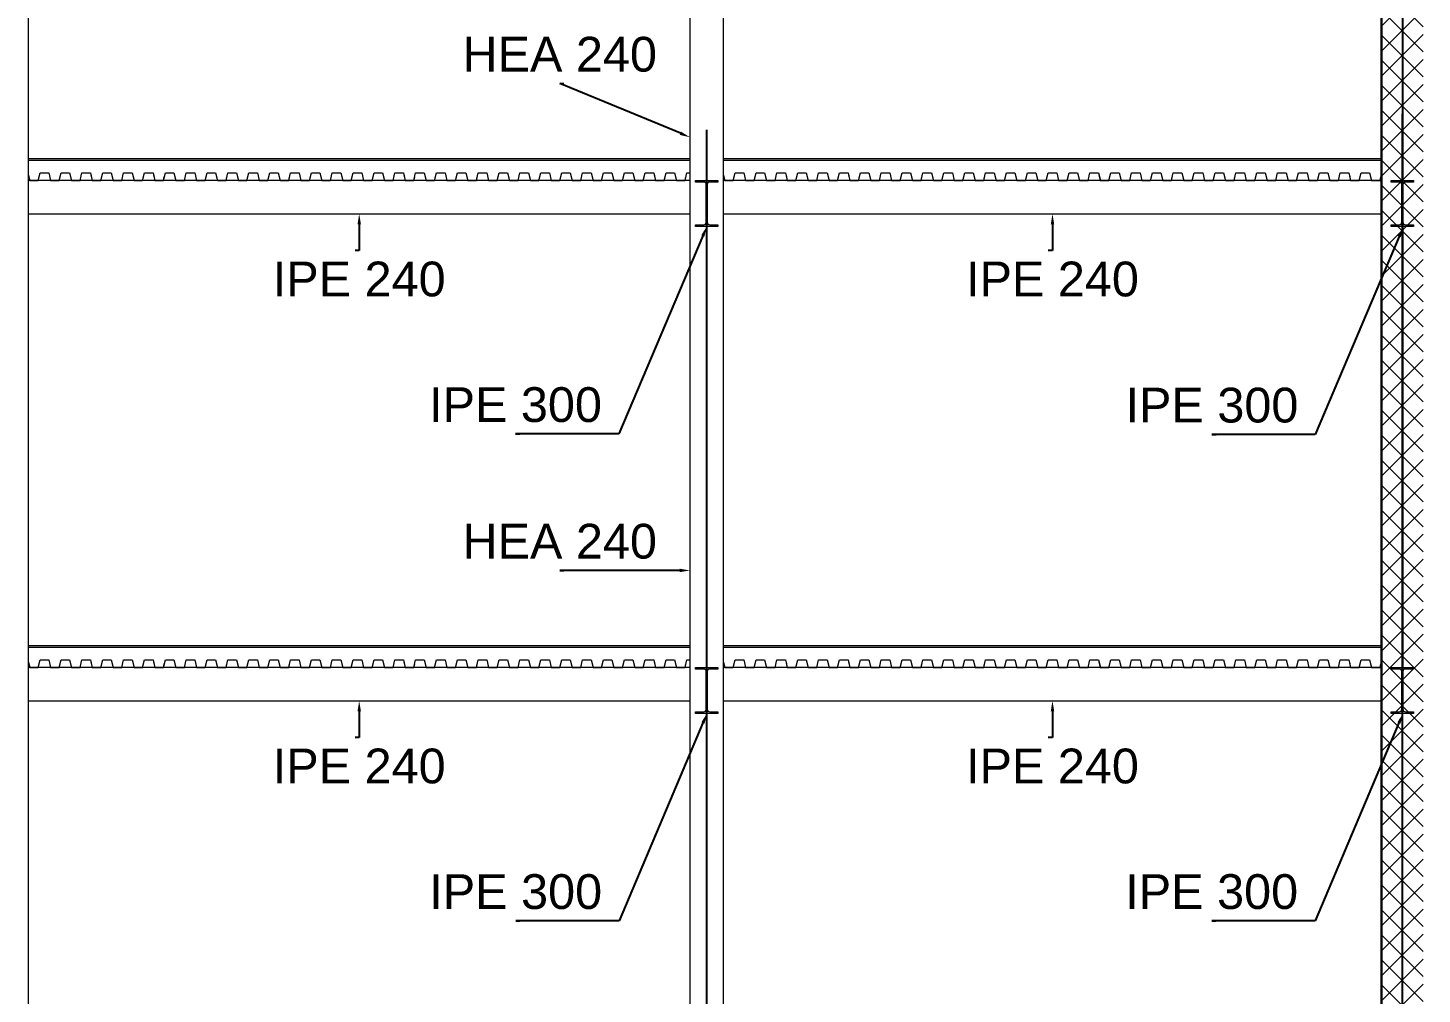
# Model space of a CAD drawing. Header units: millimetres. Extents: x 1415 to 3549, y 2194 to 4677.
# Drawn here: x 1809.88 to 1819.9, y 2275.68 to 2282.62 of the extents above; entities that cross this region are included whole.
import ezdxf
from ezdxf import colors
from ezdxf.entities.mleader import LeaderData, LeaderLine
from ezdxf.math import Vec2, Vec3

# ---------------------------------------------------------------- set-up
doc = ezdxf.new("R2010")
doc.units = ezdxf.units.MM
doc.linetypes.add('ACAD_ISO02W100', pattern=[15, 12, -3])
for name, color, linetype, lineweight in [('giunti', 7, 'Continuous', 15), ('Layer3', 7, 'Continuous', 15), ('Layer4', 7, 'Continuous', 15), ('quote', 252, 'Continuous', 5), ('Setti', 5, 'Continuous', 30), ('staffe', 10, 'Continuous', 9)]:
    doc.layers.add(name, color=color, linetype=linetype, lineweight=lineweight)
doc.layers.add('linea tratteggiata', color=221, linetype='ACAD_ISO02W100')
doc.styles.get("Standard").update_dxf_attribs({"font": 'arial.ttf'})

msp = doc.modelspace()

# ---------------------------------------------------------------- hatches: boundary and pattern name
at = {"layer": 'Layer4', "true_color": 0x636466, "transparency": 33554687}
h = msp.add_hatch(color=251, dxfattribs=at)
h.dxf.hatch_style = 1
h.paths.add_polyline_path([(1814.841, 2281.5257), (1814.761, 2281.5257), (1814.681, 2281.5257), (1814.681, 2281.5142), (1814.7393, 2281.5142, -0.4142136), (1814.7573, 2281.4962), (1814.7573, 2281.3607), (1814.7573, 2281.2252, -0.4142136), (1814.7393, 2281.2072), (1814.681, 2281.2072), (1814.681, 2281.1957), (1814.761, 2281.1957), (1814.841, 2281.1957), (1814.841, 2281.2072), (1814.7828, 2281.2072, -0.4142136), (1814.7648, 2281.2252), (1814.7648, 2281.3607), (1814.7648, 2281.4962, -0.4142136), (1814.7828, 2281.5142), (1814.841, 2281.5142)])
h = msp.add_hatch(color=251, dxfattribs=at)
h.dxf.hatch_style = 1
h.paths.add_polyline_path([(1819.841, 2281.5257), (1819.761, 2281.5257), (1819.681, 2281.5257), (1819.681, 2281.5142), (1819.7393, 2281.5142, -0.4142136), (1819.7573, 2281.4962), (1819.7573, 2281.3607), (1819.7573, 2281.2252, -0.4142136), (1819.7393, 2281.2072), (1819.681, 2281.2072), (1819.681, 2281.1957), (1819.761, 2281.1957), (1819.841, 2281.1957), (1819.841, 2281.2072), (1819.7828, 2281.2072, -0.4142136), (1819.7648, 2281.2252), (1819.7648, 2281.3607), (1819.7648, 2281.4962, -0.4142136), (1819.7828, 2281.5142), (1819.841, 2281.5142)])
h = msp.add_hatch(color=251, dxfattribs=at)
h.dxf.hatch_style = 1
h.paths.add_polyline_path([(1814.841, 2278.0257), (1814.761, 2278.0257), (1814.681, 2278.0257), (1814.681, 2278.0142), (1814.7393, 2278.0142, -0.4142136), (1814.7573, 2277.9962), (1814.7573, 2277.8607), (1814.7573, 2277.7252, -0.4142136), (1814.7393, 2277.7072), (1814.681, 2277.7072), (1814.681, 2277.6957), (1814.761, 2277.6957), (1814.841, 2277.6957), (1814.841, 2277.7072), (1814.7828, 2277.7072, -0.4142136), (1814.7648, 2277.7252), (1814.7648, 2277.8607), (1814.7648, 2277.9962, -0.4142136), (1814.7828, 2278.0142), (1814.841, 2278.0142)])
h = msp.add_hatch(color=251, dxfattribs=at)
h.dxf.hatch_style = 1
h.paths.add_polyline_path([(1819.841, 2278.0257), (1819.761, 2278.0257), (1819.681, 2278.0257), (1819.681, 2278.0142), (1819.7393, 2278.0142, -0.4142136), (1819.7573, 2277.9962), (1819.7573, 2277.8607), (1819.7573, 2277.7252, -0.4142136), (1819.7393, 2277.7072), (1819.681, 2277.7072), (1819.681, 2277.6957), (1819.761, 2277.6957), (1819.841, 2277.6957), (1819.841, 2277.7072), (1819.7828, 2277.7072, -0.4142136), (1819.7648, 2277.7252), (1819.7648, 2277.8607), (1819.7648, 2277.9962, -0.4142136), (1819.7828, 2278.0142), (1819.841, 2278.0142)])
at = {"layer": 'staffe', "lineweight": 5}
h = msp.add_hatch(dxfattribs=at)
h.set_pattern_fill('ANSI37', color=0, scale=0.04)
h.paths.add_polyline_path([(1819.9117, 2288.1808), (1819.7617, 2288.1808), (1819.6117, 2288.1808), (1819.6116, 2274.5039), (1819.9116, 2274.5039)])
h.paths.add_polyline_path([(1824.9116, 2288.1808), (1824.7577, 2288.1808), (1824.6116, 2288.1808), (1824.6123, 2274.5039), (1824.9123, 2274.5039)])
h.paths.add_polyline_path([(1804.9116, 2285.1808), (1804.6116, 2285.1808), (1804.6116, 2274.5039), (1804.9116, 2274.5039)])
h.paths.add_polyline_path([(1839.9116, 2285.1808), (1839.6116, 2285.1808), (1839.6116, 2274.5052), (1839.9116, 2274.5052)])

# ---------------------------------------------------------------- linework, layer by layer
at = {"layer": 'giunti'}
for points in [[(1809.885, 2274.5039), (1809.885, 2278.336), (1809.885, 2281.836), (1809.8859, 2285.0183)], [(1814.641, 2274.5039), (1814.641, 2278.3359), (1814.641, 2281.8359), (1814.6423, 2285.0183)], [(1814.881, 2274.5039), (1814.881, 2278.3359), (1814.881, 2281.8359), (1814.8823, 2285.0183)]]:
    msp.add_lwpolyline(points, dxfattribs=at)
at = {"layer": 'Layer3'}
for points in [[(1814.641, 2281.5257), (1809.885, 2281.5257)], [(1819.6116, 2281.5257), (1814.881, 2281.5257)], [(1814.641, 2278.0257), (1809.885, 2278.0257)], [(1819.6116, 2278.0257), (1814.881, 2278.0257)]]:
    msp.add_lwpolyline(points, dxfattribs=at)
for points in [[(1814.681, 2281.1957), (1814.681, 2281.2072), (1814.7393, 2281.2072, 0.4142136), (1814.7573, 2281.2252), (1814.7573, 2281.3607), (1814.7573, 2281.4962, 0.4142136), (1814.7393, 2281.5142), (1814.681, 2281.5142), (1814.681, 2281.5257), (1814.761, 2281.5257), (1814.841, 2281.5257), (1814.841, 2281.5142), (1814.7828, 2281.5142, 0.4142136), (1814.7648, 2281.4962), (1814.7648, 2281.3607), (1814.7648, 2281.2252, 0.4142136), (1814.7828, 2281.2072), (1814.841, 2281.2072), (1814.841, 2281.1957), (1814.761, 2281.1957)], [(1819.681, 2281.1957), (1819.681, 2281.2072), (1819.7393, 2281.2072, 0.4142136), (1819.7573, 2281.2252), (1819.7573, 2281.3607), (1819.7573, 2281.4962, 0.4142136), (1819.7393, 2281.5142), (1819.681, 2281.5142), (1819.681, 2281.5257), (1819.761, 2281.5257), (1819.841, 2281.5257), (1819.841, 2281.5142), (1819.7828, 2281.5142, 0.4142136), (1819.7648, 2281.4962), (1819.7648, 2281.3607), (1819.7648, 2281.2252, 0.4142136), (1819.7828, 2281.2072), (1819.841, 2281.2072), (1819.841, 2281.1957), (1819.761, 2281.1957)], [(1814.681, 2277.6957), (1814.681, 2277.7072), (1814.7393, 2277.7072, 0.4142136), (1814.7573, 2277.7252), (1814.7573, 2277.8607), (1814.7573, 2277.9962, 0.4142136), (1814.7393, 2278.0142), (1814.681, 2278.0142), (1814.681, 2278.0257), (1814.761, 2278.0257), (1814.841, 2278.0257), (1814.841, 2278.0142), (1814.7828, 2278.0142, 0.4142136), (1814.7648, 2277.9962), (1814.7648, 2277.8607), (1814.7648, 2277.7252, 0.4142136), (1814.7828, 2277.7072), (1814.841, 2277.7072), (1814.841, 2277.6957), (1814.761, 2277.6957)], [(1819.681, 2277.6957), (1819.681, 2277.7072), (1819.7393, 2277.7072, 0.4142136), (1819.7573, 2277.7252), (1819.7573, 2277.8607), (1819.7573, 2277.9962, 0.4142136), (1819.7393, 2278.0142), (1819.681, 2278.0142), (1819.681, 2278.0257), (1819.761, 2278.0257), (1819.841, 2278.0257), (1819.841, 2278.0142), (1819.7828, 2278.0142, 0.4142136), (1819.7648, 2277.9962), (1819.7648, 2277.8607), (1819.7648, 2277.7252, 0.4142136), (1819.7828, 2277.7072), (1819.841, 2277.7072), (1819.841, 2277.6957), (1819.761, 2277.6957)]]:
    msp.add_lwpolyline(points, format="xyb", close=True, dxfattribs=at)
at = {"layer": 'Layer4'}
for p, q in [((1814.641, 2281.681), (1809.885, 2281.6808)), ((1819.6116, 2281.6809), (1814.881, 2281.6808)), ((1814.641, 2281.6688), (1809.885, 2281.6688)), ((1819.6116, 2281.6688), (1814.881, 2281.6688)), ((1814.641, 2278.181), (1809.885, 2278.1808)), ((1814.641, 2278.1688), (1809.885, 2278.1688)), ((1819.6116, 2278.1809), (1814.881, 2278.1808)), ((1819.6116, 2278.1688), (1814.881, 2278.1688))]:
    msp.add_line(p, q, dxfattribs=at)
for points in [[(1809.885, 2281.5637), (1809.8943, 2281.5257), (1809.956, 2281.5257), (1809.9695, 2281.5807), (1810.0308, 2281.5807), (1810.0443, 2281.5257), (1810.106, 2281.5257), (1810.1195, 2281.5807), (1810.1808, 2281.5807), (1810.1943, 2281.5257), (1810.256, 2281.5257), (1810.2695, 2281.5807), (1810.3308, 2281.5807), (1810.3443, 2281.5257), (1810.406, 2281.5257), (1810.4121, 2281.5507)], [(1810.335, 2281.5638), (1810.3443, 2281.5258), (1810.406, 2281.5258), (1810.4195, 2281.5808), (1810.4808, 2281.5808), (1810.4943, 2281.5258), (1810.556, 2281.5258), (1810.5695, 2281.5808), (1810.6308, 2281.5808), (1810.6443, 2281.5258), (1810.706, 2281.5258), (1810.7195, 2281.5808), (1810.7808, 2281.5808), (1810.7943, 2281.5258), (1810.856, 2281.5258), (1810.8621, 2281.5508)], [(1810.785, 2281.5638), (1810.7943, 2281.5258), (1810.856, 2281.5258), (1810.8695, 2281.5808), (1810.9308, 2281.5808), (1810.9443, 2281.5258), (1811.006, 2281.5258), (1811.0195, 2281.5808), (1811.0808, 2281.5808), (1811.0943, 2281.5258), (1811.156, 2281.5258), (1811.1695, 2281.5808), (1811.2308, 2281.5808), (1811.2443, 2281.5258), (1811.306, 2281.5258), (1811.3121, 2281.5508)], [(1811.235, 2281.5638), (1811.2443, 2281.5258), (1811.306, 2281.5258), (1811.3195, 2281.5808), (1811.3808, 2281.5808), (1811.3943, 2281.5258), (1811.456, 2281.5258), (1811.4695, 2281.5808), (1811.5308, 2281.5808), (1811.5443, 2281.5258), (1811.606, 2281.5258), (1811.6195, 2281.5808), (1811.6808, 2281.5808), (1811.6943, 2281.5258), (1811.756, 2281.5258), (1811.7621, 2281.5508)], [(1811.685, 2281.5638), (1811.6943, 2281.5258), (1811.756, 2281.5258), (1811.7695, 2281.5808), (1811.8308, 2281.5808), (1811.8443, 2281.5258), (1811.906, 2281.5258), (1811.9195, 2281.5808), (1811.9808, 2281.5808), (1811.9943, 2281.5258), (1812.056, 2281.5258), (1812.0695, 2281.5808), (1812.1308, 2281.5808), (1812.1443, 2281.5258), (1812.206, 2281.5258), (1812.2121, 2281.5508)], [(1812.135, 2281.5639), (1812.1443, 2281.5259), (1812.206, 2281.5259), (1812.2195, 2281.5809), (1812.2808, 2281.5809), (1812.2943, 2281.5259), (1812.356, 2281.5259), (1812.3695, 2281.5809), (1812.4308, 2281.5809), (1812.4443, 2281.5259), (1812.506, 2281.5259), (1812.5195, 2281.5809), (1812.5808, 2281.5809), (1812.5943, 2281.5259), (1812.656, 2281.5259), (1812.6621, 2281.5509)], [(1812.5842, 2281.5638), (1812.5935, 2281.5258), (1812.6552, 2281.5258), (1812.6687, 2281.5808), (1812.73, 2281.5808), (1812.7435, 2281.5258), (1812.8052, 2281.5258), (1812.8187, 2281.5808), (1812.88, 2281.5808), (1812.8935, 2281.5258), (1812.9552, 2281.5258), (1812.9687, 2281.5808), (1813.03, 2281.5808), (1813.0435, 2281.5258), (1813.1052, 2281.5258), (1813.1113, 2281.5508)], [(1813.0342, 2281.5639), (1813.0435, 2281.5259), (1813.1052, 2281.5259), (1813.1187, 2281.5809), (1813.18, 2281.5809), (1813.1935, 2281.5259), (1813.2552, 2281.5259), (1813.2687, 2281.5809), (1813.33, 2281.5809), (1813.3435, 2281.5259), (1813.4052, 2281.5259), (1813.4187, 2281.5809), (1813.48, 2281.5809), (1813.4935, 2281.5259), (1813.5552, 2281.5259), (1813.5613, 2281.5509)], [(1813.4842, 2281.564), (1813.4935, 2281.526), (1813.5552, 2281.526), (1813.5687, 2281.581), (1813.63, 2281.581), (1813.6435, 2281.526), (1813.7052, 2281.526), (1813.7187, 2281.581), (1813.78, 2281.581), (1813.7935, 2281.526), (1813.8552, 2281.526), (1813.8687, 2281.581), (1813.93, 2281.581), (1813.9435, 2281.526), (1814.0052, 2281.526), (1814.0113, 2281.551)], [(1813.9342, 2281.5641), (1813.9435, 2281.5261), (1814.0052, 2281.5261), (1814.0187, 2281.5811), (1814.08, 2281.5811), (1814.0935, 2281.5261), (1814.1552, 2281.5261), (1814.1687, 2281.5811), (1814.23, 2281.5811), (1814.2435, 2281.5261), (1814.3052, 2281.5261), (1814.3187, 2281.5811), (1814.38, 2281.5811), (1814.3935, 2281.5261), (1814.4552, 2281.5261), (1814.4613, 2281.5511)], [(1814.3842, 2281.5642), (1814.3935, 2281.5262), (1814.4552, 2281.5262), (1814.4687, 2281.5812), (1814.53, 2281.5812), (1814.5435, 2281.5262), (1814.6052, 2281.5262), (1814.6116, 2281.5524)], [(1814.5342, 2281.5642), (1814.5435, 2281.5262), (1814.6052, 2281.5262), (1814.6187, 2281.5812), (1814.641, 2281.5812)], [(1814.881, 2281.5637), (1814.8903, 2281.5257), (1814.952, 2281.5257), (1814.9655, 2281.5807), (1815.0268, 2281.5807), (1815.0403, 2281.5257), (1815.102, 2281.5257), (1815.1155, 2281.5807), (1815.1768, 2281.5807), (1815.1903, 2281.5257), (1815.252, 2281.5257), (1815.2655, 2281.5807), (1815.3268, 2281.5807), (1815.3403, 2281.5257), (1815.402, 2281.5257), (1815.4081, 2281.5507)], [(1815.331, 2281.5638), (1815.3403, 2281.5258), (1815.402, 2281.5258), (1815.4155, 2281.5808), (1815.4768, 2281.5808), (1815.4903, 2281.5258), (1815.552, 2281.5258), (1815.5655, 2281.5808), (1815.6268, 2281.5808), (1815.6403, 2281.5258), (1815.702, 2281.5258), (1815.7155, 2281.5808), (1815.7768, 2281.5808), (1815.7903, 2281.5258), (1815.852, 2281.5258), (1815.8581, 2281.5508)], [(1815.781, 2281.5638), (1815.7903, 2281.5258), (1815.852, 2281.5258), (1815.8655, 2281.5808), (1815.9268, 2281.5808), (1815.9403, 2281.5258), (1816.002, 2281.5258), (1816.0155, 2281.5808), (1816.0768, 2281.5808), (1816.0903, 2281.5258), (1816.152, 2281.5258), (1816.1655, 2281.5808), (1816.2268, 2281.5808), (1816.2403, 2281.5258), (1816.302, 2281.5258), (1816.3081, 2281.5508)], [(1816.231, 2281.5638), (1816.2403, 2281.5258), (1816.302, 2281.5258), (1816.3155, 2281.5808), (1816.3768, 2281.5808), (1816.3903, 2281.5258), (1816.452, 2281.5258), (1816.4655, 2281.5808), (1816.5268, 2281.5808), (1816.5403, 2281.5258), (1816.602, 2281.5258), (1816.6155, 2281.5808), (1816.6768, 2281.5808), (1816.6903, 2281.5258), (1816.752, 2281.5258), (1816.7581, 2281.5508)], [(1816.681, 2281.5638), (1816.6903, 2281.5258), (1816.752, 2281.5258), (1816.7655, 2281.5808), (1816.8268, 2281.5808), (1816.8403, 2281.5258), (1816.902, 2281.5258), (1816.9155, 2281.5808), (1816.9768, 2281.5808), (1816.9903, 2281.5258), (1817.052, 2281.5258), (1817.0655, 2281.5808), (1817.1268, 2281.5808), (1817.1403, 2281.5258), (1817.202, 2281.5258), (1817.2081, 2281.5508)], [(1817.131, 2281.5639), (1817.1403, 2281.5259), (1817.202, 2281.5259), (1817.2155, 2281.5809), (1817.2768, 2281.5809), (1817.2903, 2281.5259), (1817.352, 2281.5259), (1817.3655, 2281.5809), (1817.4268, 2281.5809), (1817.4403, 2281.5259), (1817.502, 2281.5259), (1817.5155, 2281.5809), (1817.5768, 2281.5809), (1817.5903, 2281.5259), (1817.652, 2281.5259), (1817.6581, 2281.5509)], [(1817.5802, 2281.5638), (1817.5895, 2281.5258), (1817.6512, 2281.5258), (1817.6647, 2281.5808), (1817.726, 2281.5808), (1817.7395, 2281.5258), (1817.8012, 2281.5258), (1817.8147, 2281.5808), (1817.876, 2281.5808), (1817.8895, 2281.5258), (1817.9512, 2281.5258), (1817.9647, 2281.5808), (1818.026, 2281.5808), (1818.0395, 2281.5258), (1818.1012, 2281.5258), (1818.1073, 2281.5508)], [(1818.0302, 2281.5639), (1818.0395, 2281.5259), (1818.1012, 2281.5259), (1818.1147, 2281.5809), (1818.176, 2281.5809), (1818.1895, 2281.5259), (1818.2512, 2281.5259), (1818.2647, 2281.5809), (1818.326, 2281.5809), (1818.3395, 2281.5259), (1818.4012, 2281.5259), (1818.4147, 2281.5809), (1818.476, 2281.5809), (1818.4895, 2281.5259), (1818.5512, 2281.5259), (1818.5573, 2281.5509)], [(1818.4802, 2281.564), (1818.4895, 2281.526), (1818.5512, 2281.526), (1818.5647, 2281.581), (1818.626, 2281.581), (1818.6395, 2281.526), (1818.7012, 2281.526), (1818.7147, 2281.581), (1818.776, 2281.581), (1818.7895, 2281.526), (1818.8512, 2281.526), (1818.8647, 2281.581), (1818.926, 2281.581), (1818.9395, 2281.526), (1819.0012, 2281.526), (1819.0073, 2281.551)], [(1818.9302, 2281.5641), (1818.9395, 2281.5261), (1819.0012, 2281.5261), (1819.0147, 2281.5811), (1819.076, 2281.5811), (1819.0895, 2281.5261), (1819.1512, 2281.5261), (1819.1647, 2281.5811), (1819.226, 2281.5811), (1819.2395, 2281.5261), (1819.3012, 2281.5261), (1819.3147, 2281.5811), (1819.376, 2281.5811), (1819.3895, 2281.5261), (1819.4512, 2281.5261), (1819.4573, 2281.5511)], [(1819.3802, 2281.5642), (1819.3895, 2281.5262), (1819.4512, 2281.5262), (1819.4647, 2281.5812), (1819.526, 2281.5812), (1819.5395, 2281.5262), (1819.6012, 2281.5262), (1819.6076, 2281.5523)], [(1819.5302, 2281.5642), (1819.5395, 2281.5262), (1819.6012, 2281.5262), (1819.6116, 2281.5685)], [(1809.885, 2278.0637), (1809.8943, 2278.0257), (1809.956, 2278.0257), (1809.9695, 2278.0807), (1810.0308, 2278.0807), (1810.0443, 2278.0257), (1810.106, 2278.0257), (1810.1195, 2278.0807), (1810.1808, 2278.0807), (1810.1943, 2278.0257), (1810.256, 2278.0257), (1810.2695, 2278.0807), (1810.3308, 2278.0807), (1810.3443, 2278.0257), (1810.406, 2278.0257), (1810.4121, 2278.0507)], [(1810.335, 2278.0638), (1810.3443, 2278.0258), (1810.406, 2278.0258), (1810.4195, 2278.0808), (1810.4808, 2278.0808), (1810.4943, 2278.0258), (1810.556, 2278.0258), (1810.5695, 2278.0808), (1810.6308, 2278.0808), (1810.6443, 2278.0258), (1810.706, 2278.0258), (1810.7195, 2278.0808), (1810.7808, 2278.0808), (1810.7943, 2278.0258), (1810.856, 2278.0258), (1810.8621, 2278.0508)], [(1810.785, 2278.0638), (1810.7943, 2278.0258), (1810.856, 2278.0258), (1810.8695, 2278.0808), (1810.9308, 2278.0808), (1810.9443, 2278.0258), (1811.006, 2278.0258), (1811.0195, 2278.0808), (1811.0808, 2278.0808), (1811.0943, 2278.0258), (1811.156, 2278.0258), (1811.1695, 2278.0808), (1811.2308, 2278.0808), (1811.2443, 2278.0258), (1811.306, 2278.0258), (1811.3121, 2278.0508)], [(1811.235, 2278.0638), (1811.2443, 2278.0258), (1811.306, 2278.0258), (1811.3195, 2278.0808), (1811.3808, 2278.0808), (1811.3943, 2278.0258), (1811.456, 2278.0258), (1811.4695, 2278.0808), (1811.5308, 2278.0808), (1811.5443, 2278.0258), (1811.606, 2278.0258), (1811.6195, 2278.0808), (1811.6808, 2278.0808), (1811.6943, 2278.0258), (1811.756, 2278.0258), (1811.7621, 2278.0508)], [(1811.685, 2278.0637), (1811.6943, 2278.0257), (1811.756, 2278.0257), (1811.7695, 2278.0807), (1811.8308, 2278.0807), (1811.8443, 2278.0257), (1811.906, 2278.0257), (1811.9195, 2278.0807), (1811.9808, 2278.0807), (1811.9943, 2278.0257), (1812.056, 2278.0257), (1812.0695, 2278.0807), (1812.1308, 2278.0807), (1812.1443, 2278.0257), (1812.206, 2278.0257), (1812.2121, 2278.0507)], [(1812.135, 2278.0638), (1812.1443, 2278.0258), (1812.206, 2278.0258), (1812.2195, 2278.0808), (1812.2808, 2278.0808), (1812.2943, 2278.0258), (1812.356, 2278.0258), (1812.3695, 2278.0808), (1812.4308, 2278.0808), (1812.4443, 2278.0258), (1812.506, 2278.0258), (1812.5195, 2278.0808), (1812.5808, 2278.0808), (1812.5943, 2278.0258), (1812.656, 2278.0258), (1812.6621, 2278.0508)], [(1812.5842, 2278.0637), (1812.5935, 2278.0257), (1812.6552, 2278.0257), (1812.6687, 2278.0807), (1812.73, 2278.0807), (1812.7435, 2278.0257), (1812.8052, 2278.0257), (1812.8187, 2278.0807), (1812.88, 2278.0807), (1812.8935, 2278.0257), (1812.9552, 2278.0257), (1812.9687, 2278.0807), (1813.03, 2278.0807), (1813.0435, 2278.0257), (1813.1052, 2278.0257), (1813.1113, 2278.0507)], [(1813.0342, 2278.0638), (1813.0435, 2278.0258), (1813.1052, 2278.0258), (1813.1187, 2278.0808), (1813.18, 2278.0808), (1813.1935, 2278.0258), (1813.2552, 2278.0258), (1813.2687, 2278.0808), (1813.33, 2278.0808), (1813.3435, 2278.0258), (1813.4052, 2278.0258), (1813.4187, 2278.0808), (1813.48, 2278.0808), (1813.4935, 2278.0258), (1813.5552, 2278.0258), (1813.5613, 2278.0508)], [(1813.4842, 2278.0639), (1813.4935, 2278.0259), (1813.5552, 2278.0259), (1813.5687, 2278.0809), (1813.63, 2278.0809), (1813.6435, 2278.0259), (1813.7052, 2278.0259), (1813.7187, 2278.0809), (1813.78, 2278.0809), (1813.7935, 2278.0259), (1813.8552, 2278.0259), (1813.8687, 2278.0809), (1813.93, 2278.0809), (1813.9435, 2278.0259), (1814.0052, 2278.0259), (1814.0113, 2278.0509)], [(1813.9342, 2278.064), (1813.9435, 2278.026), (1814.0052, 2278.026), (1814.0187, 2278.081), (1814.08, 2278.081), (1814.0935, 2278.026), (1814.1552, 2278.026), (1814.1687, 2278.081), (1814.23, 2278.081), (1814.2435, 2278.026), (1814.3052, 2278.026), (1814.3187, 2278.081), (1814.38, 2278.081), (1814.3935, 2278.026), (1814.4552, 2278.026), (1814.4613, 2278.051)], [(1814.3842, 2278.0641), (1814.3935, 2278.0261), (1814.4552, 2278.0261), (1814.4687, 2278.0811), (1814.53, 2278.0811), (1814.5435, 2278.0261), (1814.6052, 2278.0261), (1814.6116, 2278.0523)], [(1814.5342, 2278.0641), (1814.5435, 2278.0261), (1814.6052, 2278.0261), (1814.6187, 2278.0811), (1814.641, 2278.0811)], [(1814.881, 2278.0637), (1814.8903, 2278.0257), (1814.952, 2278.0257), (1814.9655, 2278.0807), (1815.0268, 2278.0807), (1815.0403, 2278.0257), (1815.102, 2278.0257), (1815.1155, 2278.0807), (1815.1768, 2278.0807), (1815.1903, 2278.0257), (1815.252, 2278.0257), (1815.2655, 2278.0807), (1815.3268, 2278.0807), (1815.3403, 2278.0257), (1815.402, 2278.0257), (1815.4081, 2278.0507)], [(1815.331, 2278.0638), (1815.3403, 2278.0258), (1815.402, 2278.0258), (1815.4155, 2278.0808), (1815.4768, 2278.0808), (1815.4903, 2278.0258), (1815.552, 2278.0258), (1815.5655, 2278.0808), (1815.6268, 2278.0808), (1815.6403, 2278.0258), (1815.702, 2278.0258), (1815.7155, 2278.0808), (1815.7768, 2278.0808), (1815.7903, 2278.0258), (1815.852, 2278.0258), (1815.8581, 2278.0508)], [(1815.781, 2278.0638), (1815.7903, 2278.0258), (1815.852, 2278.0258), (1815.8655, 2278.0808), (1815.9268, 2278.0808), (1815.9403, 2278.0258), (1816.002, 2278.0258), (1816.0155, 2278.0808), (1816.0768, 2278.0808), (1816.0903, 2278.0258), (1816.152, 2278.0258), (1816.1655, 2278.0808), (1816.2268, 2278.0808), (1816.2403, 2278.0258), (1816.302, 2278.0258), (1816.3081, 2278.0508)], [(1816.231, 2278.0638), (1816.2403, 2278.0258), (1816.302, 2278.0258), (1816.3155, 2278.0808), (1816.3768, 2278.0808), (1816.3903, 2278.0258), (1816.452, 2278.0258), (1816.4655, 2278.0808), (1816.5268, 2278.0808), (1816.5403, 2278.0258), (1816.602, 2278.0258), (1816.6155, 2278.0808), (1816.6768, 2278.0808), (1816.6903, 2278.0258), (1816.752, 2278.0258), (1816.7581, 2278.0508)], [(1816.681, 2278.0637), (1816.6903, 2278.0257), (1816.752, 2278.0257), (1816.7655, 2278.0807), (1816.8268, 2278.0807), (1816.8403, 2278.0257), (1816.902, 2278.0257), (1816.9155, 2278.0807), (1816.9768, 2278.0807), (1816.9903, 2278.0257), (1817.052, 2278.0257), (1817.0655, 2278.0807), (1817.1268, 2278.0807), (1817.1403, 2278.0257), (1817.202, 2278.0257), (1817.2081, 2278.0507)], [(1817.131, 2278.0638), (1817.1403, 2278.0258), (1817.202, 2278.0258), (1817.2155, 2278.0808), (1817.2768, 2278.0808), (1817.2903, 2278.0258), (1817.352, 2278.0258), (1817.3655, 2278.0808), (1817.4268, 2278.0808), (1817.4403, 2278.0258), (1817.502, 2278.0258), (1817.5155, 2278.0808), (1817.5768, 2278.0808), (1817.5903, 2278.0258), (1817.652, 2278.0258), (1817.6581, 2278.0508)], [(1817.5802, 2278.0637), (1817.5895, 2278.0257), (1817.6512, 2278.0257), (1817.6647, 2278.0807), (1817.726, 2278.0807), (1817.7395, 2278.0257), (1817.8012, 2278.0257), (1817.8147, 2278.0807), (1817.876, 2278.0807), (1817.8895, 2278.0257), (1817.9512, 2278.0257), (1817.9647, 2278.0807), (1818.026, 2278.0807), (1818.0395, 2278.0257), (1818.1012, 2278.0257), (1818.1073, 2278.0507)], [(1818.0302, 2278.0638), (1818.0395, 2278.0258), (1818.1012, 2278.0258), (1818.1147, 2278.0808), (1818.176, 2278.0808), (1818.1895, 2278.0258), (1818.2512, 2278.0258), (1818.2647, 2278.0808), (1818.326, 2278.0808), (1818.3395, 2278.0258), (1818.4012, 2278.0258), (1818.4147, 2278.0808), (1818.476, 2278.0808), (1818.4895, 2278.0258), (1818.5512, 2278.0258), (1818.5573, 2278.0508)], [(1818.4802, 2278.0639), (1818.4895, 2278.0259), (1818.5512, 2278.0259), (1818.5647, 2278.0809), (1818.626, 2278.0809), (1818.6395, 2278.0259), (1818.7012, 2278.0259), (1818.7147, 2278.0809), (1818.776, 2278.0809), (1818.7895, 2278.0259), (1818.8512, 2278.0259), (1818.8647, 2278.0809), (1818.926, 2278.0809), (1818.9395, 2278.0259), (1819.0012, 2278.0259), (1819.0073, 2278.0509)], [(1818.9302, 2278.064), (1818.9395, 2278.026), (1819.0012, 2278.026), (1819.0147, 2278.081), (1819.076, 2278.081), (1819.0895, 2278.026), (1819.1512, 2278.026), (1819.1647, 2278.081), (1819.226, 2278.081), (1819.2395, 2278.026), (1819.3012, 2278.026), (1819.3147, 2278.081), (1819.376, 2278.081), (1819.3895, 2278.026), (1819.4512, 2278.026), (1819.4573, 2278.051)], [(1819.3802, 2278.0641), (1819.3895, 2278.0261), (1819.4512, 2278.0261), (1819.4647, 2278.0811), (1819.526, 2278.0811), (1819.5395, 2278.0261), (1819.6012, 2278.0261), (1819.6076, 2278.0522)], [(1819.5302, 2278.0641), (1819.5395, 2278.0261), (1819.6012, 2278.0261), (1819.6116, 2278.0684)]]:
    msp.add_lwpolyline(points, dxfattribs=at)
at = {"layer": 'Layer4', "color": 5}
for points in [[(1809.885, 2281.2857), (1809.885, 2281.2857), (1814.641, 2281.2857)], [(1814.881, 2281.2857), (1814.881, 2281.2857), (1819.6116, 2281.2857)], [(1809.885, 2277.7857), (1809.885, 2277.7857), (1814.641, 2277.7857)], [(1814.881, 2277.7857), (1814.881, 2277.7857), (1819.6116, 2277.7857)]]:
    msp.add_lwpolyline(points, dxfattribs=at)
at = {"layer": 'linea tratteggiata', "ltscale": 0.7}
for points in [[(1819.7654, 2277.9518), (1819.7612, 2289.354)], [(1814.7623, 2273.4891), (1814.7623, 2286.9829)], [(1819.7623, 2273.6039), (1819.7623, 2286.0829)]]:
    msp.add_lwpolyline(points, dxfattribs=at)
at = {"layer": 'Setti'}
msp.add_lwpolyline([(1824.9116, 2274.5039), (1824.9116, 2288.1808), (1824.7616, 2288.1808), (1824.9116, 2288.1808), (1819.6117, 2288.1808), (1819.6117, 2288.1808), (1819.6117, 2288.1808), (1819.6116, 2274.5039)], dxfattribs=at)

# ---------------------------------------------------------------- leaders
at = {"layer": 'quote'}
ml = msp.add_multileader_mtext('Standard', dxfattribs=at)
ml.set_content('HEA 240', color=256)
ml.set_leader_properties()
ml.build(insert=Vec2(0, 0))
ml.multileader.update_dxf_attribs({"text_attachment_direction": 1, "dogleg_length": 0.03, "arrow_head_size": 0.075})
ctx = ml.context
ctx.base_point, ctx.char_height, ctx.arrow_head_size, ctx.landing_gap_size, ctx.plane_origin = Vec3(1813.7044, 2282.2227), 0.25, 0.075, 0.08, Vec3(1814.641, 2282.2227)
ctx.text_align_type = 1
notes = []
notes.append((ctx, [(0, (1, 1, 0), (1813.7044, 2282.2227), (1, 0), 0.03, [(0, [(1814.641, 2281.8359)], 0, [])])]))
ctx.mtext.insert, ctx.mtext.alignment, ctx.mtext.flow_direction = Vec3(1813.7044, 2282.558), 2, 5
ml = msp.add_multileader_mtext('Standard', dxfattribs=at)
ml.set_content('IPE 240', color=256)
ml.set_leader_properties()
ml.build(insert=Vec2(0, 0))
ml.multileader.update_dxf_attribs({"text_attachment_direction": 1, "dogleg_length": 0.03, "arrow_head_size": 0.075})
ctx = ml.context
ctx.base_point, ctx.char_height, ctx.arrow_head_size, ctx.landing_gap_size, ctx.plane_origin = Vec3(1812.263, 2280.6072), 0.25, 0.075, 0.08, Vec3(1812.263, 2281.2857)
ctx.text_align_type = 1
notes.append((ctx, [(0, (1, 1, 0), (1812.263, 2281.0225), (-1, 0), 0.03, [(0, [(1812.263, 2281.2857)], 0, [])])]))
ctx.mtext.insert, ctx.mtext.alignment, ctx.mtext.flow_direction = Vec3(1812.263, 2280.9425), 2, 5
ml = msp.add_multileader_mtext('Standard', dxfattribs=at)
ml.set_content('IPE 240', color=256)
ml.set_leader_properties()
ml.build(insert=Vec2(0, 0))
ml.multileader.update_dxf_attribs({"text_attachment_direction": 1, "dogleg_length": 0.03, "arrow_head_size": 0.075})
ctx = ml.context
ctx.base_point, ctx.char_height, ctx.arrow_head_size, ctx.landing_gap_size, ctx.plane_origin = Vec3(1817.2463, 2280.6072), 0.25, 0.075, 0.08, Vec3(1817.2463, 2281.2857)
ctx.text_align_type = 1
notes.append((ctx, [(0, (1, 1, 0), (1817.2463, 2281.0225), (-1, 0), 0.03, [(0, [(1817.2463, 2281.2857)], 0, [])])]))
ctx.mtext.insert, ctx.mtext.alignment, ctx.mtext.flow_direction = Vec3(1817.2463, 2280.9425), 2, 5
ml = msp.add_multileader_mtext('Standard', dxfattribs=at)
ml.set_content('IPE 300', color=256)
ml.set_leader_properties()
ml.build(insert=Vec2(0, 0))
ml.multileader.update_dxf_attribs({"text_attachment_direction": 1, "dogleg_length": 0.03, "arrow_head_size": 0.075})
ctx = ml.context
ctx.base_point, ctx.char_height, ctx.arrow_head_size, ctx.landing_gap_size, ctx.plane_origin = Vec3(1813.3865, 2279.7042), 0.25, 0.075, 0.08, Vec3(1814.761, 2280.4667)
ctx.text_align_type = 1
notes.append((ctx, [(0, (1, 1, 0), (1813.3865, 2279.7042), (1, 0), 0.03, [(0, [(1814.7619, 2281.1957), (1814.1295, 2279.7042)], 0, [])])]))
ctx.mtext.insert, ctx.mtext.alignment, ctx.mtext.flow_direction = Vec3(1813.3865, 2280.0397), 2, 5
ml = msp.add_multileader_mtext('Standard', dxfattribs=at)
ml.set_content('IPE 300', color=256)
ml.set_leader_properties()
ml.build(insert=Vec2(0, 0))
ml.multileader.update_dxf_attribs({"text_attachment_direction": 1, "dogleg_length": 0.03, "arrow_head_size": 0.075})
ctx = ml.context
ctx.base_point, ctx.char_height, ctx.arrow_head_size, ctx.landing_gap_size, ctx.plane_origin = Vec3(1818.3926, 2279.7006), 0.25, 0.075, 0.08, Vec3(1819.7672, 2280.4631)
ctx.text_align_type = 1
notes.append((ctx, [(0, (1, 1, 0), (1818.3926, 2279.7006), (1, 0), 0.03, [(0, [(1819.768, 2281.1921), (1819.1356, 2279.7006)], 0, [])])]))
ctx.mtext.insert, ctx.mtext.alignment, ctx.mtext.flow_direction = Vec3(1818.3926, 2280.0361), 2, 5
ml = msp.add_multileader_mtext('Standard', dxfattribs=at)
ml.set_content('HEA 240', color=256)
ml.set_leader_properties()
ml.build(insert=Vec2(0, 0))
ml.multileader.update_dxf_attribs({"text_attachment_direction": 1, "dogleg_length": 0.03, "arrow_head_size": 0.075})
ctx = ml.context
ctx.base_point, ctx.char_height, ctx.arrow_head_size, ctx.landing_gap_size, ctx.plane_origin = Vec3(1813.7044, 2278.7227), 0.25, 0.075, 0.08, Vec3(1814.641, 2278.7227)
ctx.text_align_type = 1
notes.append((ctx, [(0, (1, 1, 0), (1813.7044, 2278.7227), (1, 0), 0.03, [(0, [(1814.641, 2278.7227)], 0, [])])]))
ctx.mtext.insert, ctx.mtext.alignment, ctx.mtext.flow_direction = Vec3(1813.7044, 2279.058), 2, 5
ml = msp.add_multileader_mtext('Standard', dxfattribs=at)
ml.set_content('IPE 240', color=256)
ml.set_leader_properties()
ml.build(insert=Vec2(0, 0))
ml.multileader.update_dxf_attribs({"text_attachment_direction": 1, "dogleg_length": 0.03, "arrow_head_size": 0.075})
ctx = ml.context
ctx.base_point, ctx.char_height, ctx.arrow_head_size, ctx.landing_gap_size, ctx.plane_origin = Vec3(1812.263, 2277.1072), 0.25, 0.075, 0.08, Vec3(1812.263, 2277.7857)
ctx.text_align_type = 1
notes.append((ctx, [(0, (1, 1, 0), (1812.263, 2277.5225), (-1, 0), 0.03, [(0, [(1812.263, 2277.7857)], 0, [])])]))
ctx.mtext.insert, ctx.mtext.alignment, ctx.mtext.flow_direction = Vec3(1812.263, 2277.4425), 2, 5
ml = msp.add_multileader_mtext('Standard', dxfattribs=at)
ml.set_content('IPE 240', color=256)
ml.set_leader_properties()
ml.build(insert=Vec2(0, 0))
ml.multileader.update_dxf_attribs({"text_attachment_direction": 1, "dogleg_length": 0.03, "arrow_head_size": 0.075})
ctx = ml.context
ctx.base_point, ctx.char_height, ctx.arrow_head_size, ctx.landing_gap_size, ctx.plane_origin = Vec3(1817.2463, 2277.1072), 0.25, 0.075, 0.08, Vec3(1817.2463, 2277.7857)
ctx.text_align_type = 1
notes.append((ctx, [(0, (1, 1, 0), (1817.2463, 2277.5225), (-1, 0), 0.03, [(0, [(1817.2463, 2277.7857)], 0, [])])]))
ctx.mtext.insert, ctx.mtext.alignment, ctx.mtext.flow_direction = Vec3(1817.2463, 2277.4425), 2, 5
ml = msp.add_multileader_mtext('Standard', dxfattribs=at)
ml.set_content('IPE 300', color=256)
ml.set_leader_properties()
ml.build(insert=Vec2(0, 0))
ml.multileader.update_dxf_attribs({"text_attachment_direction": 1, "dogleg_length": 0.03, "arrow_head_size": 0.075})
ctx = ml.context
ctx.base_point, ctx.char_height, ctx.arrow_head_size, ctx.landing_gap_size, ctx.plane_origin = Vec3(1813.3878, 2276.2042), 0.25, 0.075, 0.08, Vec3(1814.7623, 2276.9667)
ctx.text_align_type = 1
notes.append((ctx, [(0, (1, 1, 0), (1813.3878, 2276.2042), (1, 0), 0.03, [(0, [(1814.7632, 2277.6957), (1814.1308, 2276.2042)], 0, [])])]))
ctx.mtext.insert, ctx.mtext.alignment, ctx.mtext.flow_direction = Vec3(1813.3878, 2276.5397), 2, 5
ml = msp.add_multileader_mtext('Standard', dxfattribs=at)
ml.set_content('IPE 300', color=256)
ml.set_leader_properties()
ml.build(insert=Vec2(0, 0))
ml.multileader.update_dxf_attribs({"text_attachment_direction": 1, "dogleg_length": 0.03, "arrow_head_size": 0.075})
ctx = ml.context
ctx.base_point, ctx.char_height, ctx.arrow_head_size, ctx.landing_gap_size, ctx.plane_origin = Vec3(1818.3907, 2276.2042), 0.25, 0.075, 0.08, Vec3(1819.7653, 2276.9667)
ctx.text_align_type = 1
notes.append((ctx, [(0, (1, 1, 0), (1818.3907, 2276.2042), (1, 0), 0.03, [(0, [(1819.7662, 2277.6957), (1819.1338, 2276.2042)], 0, [])])]))
ctx.mtext.insert, ctx.mtext.alignment, ctx.mtext.flow_direction = Vec3(1818.3907, 2276.5397), 2, 5
for ctx, leaders in notes:
    for number, flags, end, landing, length, lines in leaders:
        leader = LeaderData()
        leader.index, (leader.has_last_leader_line, leader.has_dogleg_vector, leader.attachment_direction) = number, flags
        leader.last_leader_point, leader.dogleg_vector, leader.dogleg_length = Vec3(end), Vec3(landing), length
        for number, points, colour, breaks in lines:
            line = LeaderLine()
            line.index, line.vertices, line.color, line.breaks = number, Vec3.list(points), colors.encode_raw_color(colour), breaks
            leader.lines.append(line)
        ctx.leaders.append(leader)

doc.saveas('drawing.dxf')
